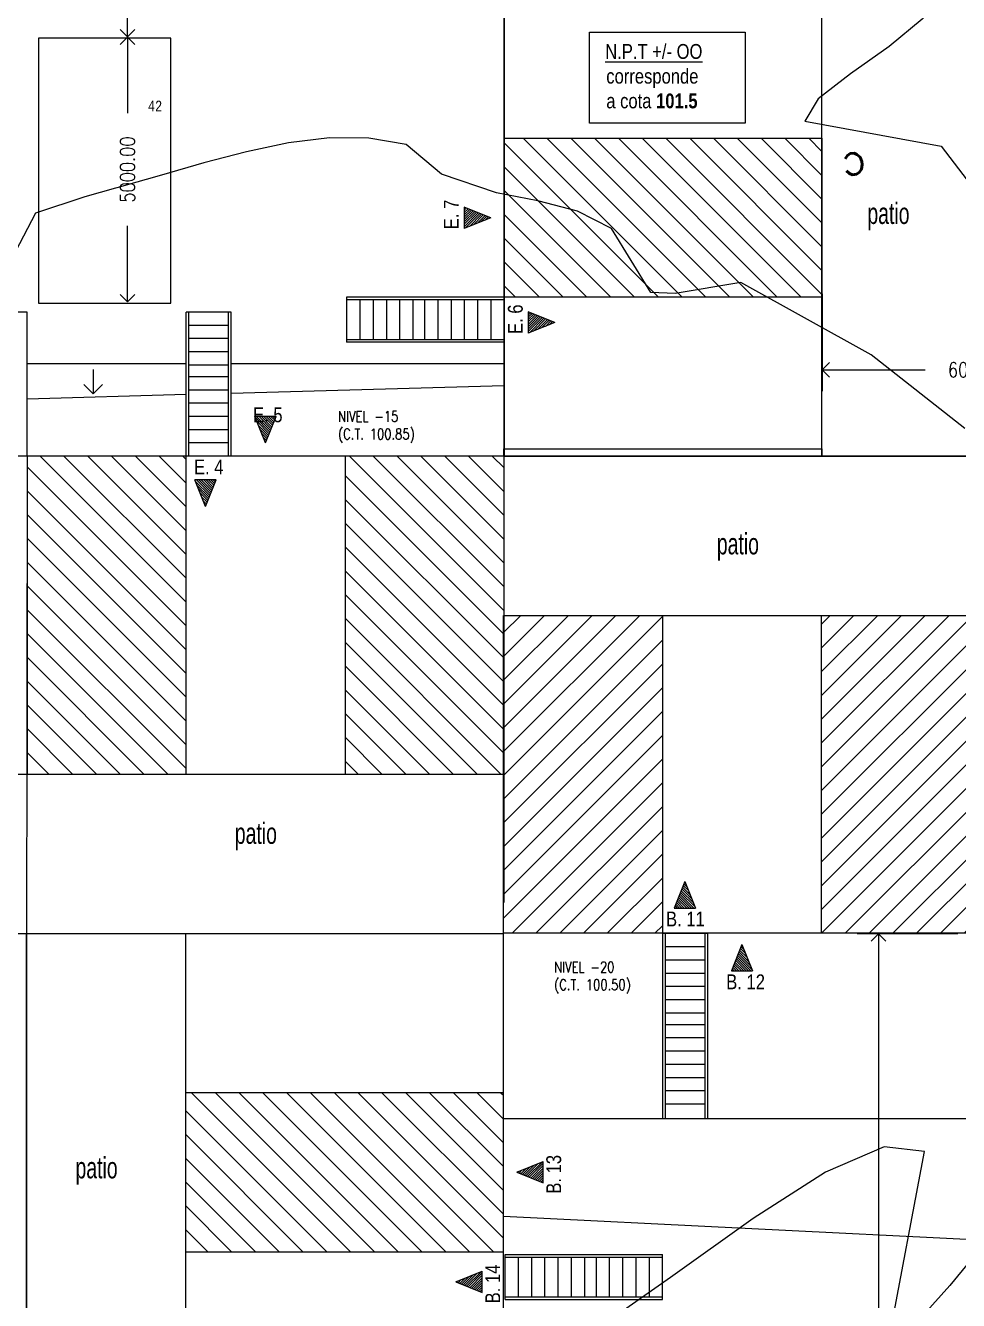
# Model space of a CAD drawing. Header units: metres. Extents: x -632 to 145, y -170 to 252.
# Drawn here: x 31.85 to 49.45, y 30.18 to 54.24 of the extents above; entities that cross this region are included whole.
import ezdxf

# ---------------------------------------------------------------- set-up
doc = ezdxf.new("R2010")
doc.units = ezdxf.units.M
doc.header["$LTSCALE"] = 5
doc.header["$MEASUREMENT"] = 0
doc.layers.get('0').update_dxf_attribs({"color": 30})
doc.layers.get('DEFPOINTS').update_dxf_attribs({"color": 210})
for name, color, linetype, lineweight in [('A-ANNO-SYMB', 3, 'Continuous', 18), ('U-ANNO-TEXT', 3, 'Continuous', 18), ('U-CONT-LEVL', 8, 'Continuous', 18), ('U-PARK-MNR', 255, 'Continuous', 13)]:
    doc.layers.add(name, color=color, linetype=linetype, lineweight=lineweight)
doc.layers.add('U-ANNO-DIMS', color=210, linetype='Continuous', lineweight=18, plot=False)
for name, color, linetype in [('U-BLDG', 7, 'Continuous'), ('U-PROP', 1, 'Continuous'), ('U-STRS', 4, 'Continuous'), ('U-TOPO-CURV', 8, 'Continuous')]:
    doc.layers.add(name, color=color, linetype=linetype)
doc.styles.add('E-ROMANS', font='romans.shx', dxfattribs={"width": 0.8})
doc.dimstyles.new('E-0001_ARW_24', dxfattribs={"dimscale": 0.001, "dimtxt": 2.4, "dimasz": 2.4, "dimexe": 1.2, "dimexo": 0.8, "dimgap": 1.2, "dimtad": 0, "dimdec": 0, "dimlfac": 1000, "dimzin": 0, "dimdsep": 46, "dimtxsty": 'E-ROMANS', "dimblk": 'OPEN90', "dimcen": 1.2, "dimclrd": 256, "dimclre": 256, "dimclrt": 256, "dimadec": 0, "dimazin": 0, "dimtfac": 1, "dimtdec": 0, "dimtmove": 1, "dimatfit": 3, "dimldrblk": 'OPEN90', "dimfxl": 1, "dimtfill": 1, "dimtolj": 1, "dimtzin": 0, "dimlwd": -1, "dimarcsym": 0})

# ---------------------------------------------------------------- blocks, each defined once
blk = doc.blocks.new('_Open90')
at = {"color": 0, "linetype": 'ByBlock', "lineweight": -2}
for p, q in [((0, 0), (-1, 0)), ((-0.5, 0.5), (0, 0)), ((0, 0), (-0.5, -0.5))]:
    blk.add_line(p, q, dxfattribs=at)
blk = doc.blocks.new('*D13')
at = {"layer": 'DEFPOINTS', "color": 0, "transparency": 16777216}
for p in [(47.944, 37.103), (49.444, 37.103), (49.444, 10.103)]:
    blk.add_point(p, dxfattribs=at)
at = {"layer": 'U-ANNO-DIMS', "color": 1, "lineweight": -2, "transparency": 16777216}
for p, q in [((49.444, 37.103), (47.544, 37.103)), ((49.444, 10.103), (47.544, 10.103))]:
    blk.add_line(p, q, dxfattribs=at)
at = {"layer": 'U-ANNO-DIMS', "color": 1, "transparency": 16777216}
for p, q in [((47.944, 36.823), (47.944, 26.864)), ((47.944, 10.383), (47.944, 24.528))]:
    blk.add_line(p, q, dxfattribs=at)
at = {"layer": 'U-ANNO-DIMS', "color": 1, "transparency": 16777216, "xscale": 0.28, "yscale": 0.28, "zscale": 0.28}
for p, rotation in [((47.944, 37.103), 90), ((47.944, 10.103), 270)]:
    blk.add_blockref('_Open90', p, dxfattribs=dict(at, rotation=rotation))
at = {"layer": 'U-ANNO-DIMS', "color": 2, "transparency": 16777216, "insert": (47.944, 25.696), "char_height": 0.28, "attachment_point": 5, "rotation": 90, "style": 'E-ROMANS', "bg_fill": 3, "box_fill_scale": 1.25, "bg_fill_color": 256, "bg_fill_true_color": 13158600, "bg_fill_transparency": 0}
blk.add_mtext('\\A1;27000.00', dxfattribs=at)
blk = doc.blocks.new('*D19')
at = {"layer": 'DEFPOINTS', "color": 0, "transparency": 16777216}
for p in [(46.879, 49.18), (52.879, 49.18), (52.879, 47.745)]:
    blk.add_point(p, dxfattribs=at)
at = {"layer": 'U-ANNO-DIMS', "color": 1, "lineweight": -2, "transparency": 16777216}
for p, q in [((46.879, 49.18), (46.879, 47.345)), ((52.879, 49.18), (52.879, 47.345))]:
    blk.add_line(p, q, dxfattribs=at)
at = {"layer": 'U-ANNO-DIMS', "color": 1, "transparency": 16777216}
for p, q in [((47.159, 47.745), (48.823, 47.745)), ((52.599, 47.745), (50.935, 47.745))]:
    blk.add_line(p, q, dxfattribs=at)
at = {"layer": 'U-ANNO-DIMS', "color": 1, "transparency": 16777216, "xscale": 0.28, "yscale": 0.28, "zscale": 0.28, "rotation": 180}
blk.add_blockref('_Open90', (46.879, 47.745), dxfattribs=at)
at = {"layer": 'U-ANNO-DIMS', "color": 1, "transparency": 16777216, "xscale": 0.28, "yscale": 0.28, "zscale": 0.28}
blk.add_blockref('_Open90', (52.879, 47.745), dxfattribs=at)
at = {"layer": 'U-ANNO-DIMS', "color": 2, "transparency": 16777216, "insert": (49.879, 47.745), "char_height": 0.28, "attachment_point": 5, "style": 'E-ROMANS', "bg_fill": 3, "box_fill_scale": 1.25, "bg_fill_color": 256, "bg_fill_true_color": 13158600, "bg_fill_transparency": 0}
blk.add_mtext('\\A1;6000.00', dxfattribs=at)
blk = doc.blocks.new('*D48')
at = {"layer": 'DEFPOINTS', "color": 0, "transparency": 16777216}
for p in [(33.34, 54.026), (33.774, 54.026), (33.34, 49.026)]:
    blk.add_point(p, dxfattribs=at)
at = {"layer": 'U-ANNO-DIMS', "color": 1, "transparency": 16777216}
for p, q in [((33.774, 53.746), (33.774, 52.587)), ((33.774, 49.306), (33.774, 50.465))]:
    blk.add_line(p, q, dxfattribs=at)
at = {"layer": 'U-ANNO-DIMS', "color": 1, "transparency": 16777216, "xscale": 0.28, "yscale": 0.28, "zscale": 0.28}
for p, rotation in [((33.774, 54.026), 90), ((33.774, 49.026), 270)]:
    blk.add_blockref('_Open90', p, dxfattribs=dict(at, rotation=rotation))
at = {"layer": 'U-ANNO-DIMS', "color": 2, "transparency": 16777216, "insert": (33.774, 51.526), "char_height": 0.28, "attachment_point": 5, "rotation": 90, "style": 'E-ROMANS', "bg_fill": 3, "box_fill_scale": 1.25, "bg_fill_color": 256, "bg_fill_true_color": 13158600, "bg_fill_transparency": 0}
blk.add_mtext('\\A1;5000.00', dxfattribs=at)
blk = doc.blocks.new('*D68')
at = {"layer": 'DEFPOINTS', "color": 0, "transparency": 16777216}
for p in [(33.34, 59.031), (33.774, 59.031), (33.34, 54.031)]:
    blk.add_point(p, dxfattribs=at)
at = {"layer": 'U-ANNO-DIMS', "color": 1, "transparency": 16777216}
for p, q in [((33.774, 58.751), (33.774, 57.592)), ((33.774, 54.311), (33.774, 55.47))]:
    blk.add_line(p, q, dxfattribs=at)
at = {"layer": 'U-ANNO-DIMS', "color": 1, "transparency": 16777216, "xscale": 0.28, "yscale": 0.28, "zscale": 0.28}
for p, rotation in [((33.774, 59.031), 90), ((33.774, 54.031), 270)]:
    blk.add_blockref('_Open90', p, dxfattribs=dict(at, rotation=rotation))
at = {"layer": 'U-ANNO-DIMS', "color": 2, "transparency": 16777216, "insert": (33.774, 56.531), "char_height": 0.28, "attachment_point": 5, "rotation": 90, "style": 'E-ROMANS', "bg_fill": 3, "box_fill_scale": 1.25, "bg_fill_color": 256, "bg_fill_true_color": 13158600, "bg_fill_transparency": 0}
blk.add_mtext('\\A1;5000.00', dxfattribs=at)

msp = doc.modelspace()

# ---------------------------------------------------------------- hatches: boundary and pattern name
at = {"layer": 'A-ANNO-SYMB'}
h = msp.add_hatch(dxfattribs=at)
h.set_pattern_fill('ANSI31', color=256, scale=0.01, angle=90, style=0)
h.set_pattern_definition([(225, (32.369535, 53.868967), (0.02245064, -0.02245064), [])])
h.paths.add_polyline_path([(40.627849, 50.614986), (40.127849, 50.414986), (40.127849, 50.814986)])
h = msp.add_hatch(dxfattribs=at)
h.set_pattern_fill('ANSI31', color=256, scale=0.01, angle=90, style=0)
h.set_pattern_definition([(225, (33.577944, 51.891698), (0.02245064, -0.02245064), [])])
h.paths.add_polyline_path([(41.836258, 48.637718), (41.336258, 48.437718), (41.336258, 48.837718)])
h = msp.add_hatch(dxfattribs=at)
h.set_pattern_fill('ANSI31', color=256, scale=0.01, style=0)
h.set_pattern_definition([(135, (39.63183, 54.6233), (-0.02245064, -0.02245064), [])])
h.paths.add_polyline_path([(36.377849, 46.364986), (36.177849, 46.864986), (36.577849, 46.864986)])
h = msp.add_hatch(dxfattribs=at)
h.set_pattern_fill('ANSI31', color=256, scale=0.01, style=0)
h.set_pattern_definition([(135, (38.49745, 53.426778), (-0.02245064, -0.02245064), [])])
h.paths.add_polyline_path([(35.243469, 45.168464), (35.043469, 45.668464), (35.443469, 45.668464)])
h = msp.add_hatch(dxfattribs=at)
h.set_pattern_fill('ANSI31', color=256, scale=0.01, angle=-180, style=0)
h.set_pattern_definition([(315, (41.03699, 29.830548), (0.02245064, 0.02245064), [])])
h.paths.add_polyline_path([(44.29097, 38.088862), (44.49097, 37.588862), (44.09097, 37.588862)])
h = msp.add_hatch(dxfattribs=at)
h.set_pattern_fill('ANSI31', color=256, scale=0.01, angle=-180, style=0)
h.set_pattern_definition([(315, (42.113652, 28.64449), (0.02245064, 0.02245064), [])])
h.paths.add_polyline_path([(45.367633, 36.902804), (45.567633, 36.402804), (45.167633, 36.402804)])
h = msp.add_hatch(dxfattribs=at)
h.set_pattern_fill('ANSI31', color=256, scale=0.01, angle=-90, style=0)
h.set_pattern_definition([(45, (49.375947, 29.348824), (-0.02245064, 0.02245064), [])])
h.paths.add_polyline_path([(41.117633, 32.602804), (41.617633, 32.802804), (41.617633, 32.402804)])
h = msp.add_hatch(dxfattribs=at)
h.set_pattern_fill('ANSI31', color=256, scale=0.01, angle=-90, style=0)
h.set_pattern_definition([(45, (48.22483, 27.2791), (-0.02245064, 0.02245064), [])])
h.paths.add_polyline_path([(39.966516, 30.533079), (40.466516, 30.733079), (40.466516, 30.333079)])
at = {"layer": 'U-BLDG'}
h = msp.add_hatch(dxfattribs=at)
h.set_pattern_fill('ANSI31', color=256, scale=0.1, angle=93.3640869, style=0)
h.set_pattern_definition([(135, (25.74016, -32.51636), (-0.2245064, -0.2245064), [])])
h.paths.add_polyline_path([(46.877849, 61.114986), (46.877849, 64.114986), (42.639101, 64.114986), (40.877849, 64.114986), (40.877849, 61.114986)])
h.paths.add_polyline_path([(46.877849, 55.114986), (46.877849, 58.114986), (43.077849, 58.114986), (40.877849, 58.114986), (40.877849, 55.114986)])
h.paths.add_polyline_path([(46.877849, 49.114986), (46.877849, 52.114986), (43.077849, 52.114986), (43.077849, 52.114986), (40.877849, 52.114986), (40.877849, 49.114986)])
h = msp.add_hatch(dxfattribs=at)
h.set_pattern_fill('ANSI31', color=256, scale=0.1, angle=3.3640869, style=0)
h.set_pattern_definition([(135, (38.01553, -32.51636), (0.2245064, 0.2245064), [])])
h.paths.add_polyline_path([(37.877849, 46.114986), (40.877849, 46.114986), (40.877849, 44.578533), (40.87784, 44.578533), (40.87784, 40.114986), (37.877849, 40.114986)])
h.paths.add_polyline_path([(31.877849, 46.114986), (34.877849, 46.114986), (34.877849, 40.114986), (31.877849, 40.114986)])
h.paths.add_polyline_path([(25.877849, 46.114986), (28.877849, 46.114986), (28.877849, 40.114986), (25.877849, 40.114986)])
h = msp.add_hatch(dxfattribs=at)
h.set_pattern_fill('ANSI31', color=256, scale=0.1, angle=3.3640869, style=0)
h.set_pattern_definition([(45, (25.72995, -32.51947), (-0.2245064, 0.2245064), [])])
h.paths.add_polyline_path([(40.867633, 43.11188), (40.867633, 37.11188), (43.867633, 37.11188), (43.867633, 43.11188)])
h.paths.add_polyline_path([(46.867633, 43.11188), (46.867633, 37.11188), (49.867633, 37.11188), (49.867633, 43.11188)])
h.paths.add_polyline_path([(52.867633, 43.11188), (52.867633, 37.11188), (55.867633, 37.11188), (55.867633, 43.11188)])
h = msp.add_hatch(dxfattribs=at)
h.set_pattern_fill('ANSI31', color=256, scale=0.1, angle=93.3640869, style=0)
h.set_pattern_definition([(135, (25.72995, -32.52854), (-0.2245064, -0.2245064), [])])
h.paths.add_polyline_path([(28.867633, 31.102804), (28.867633, 34.102804), (22.867633, 34.102804), (22.867633, 31.102804)])
h.paths.add_polyline_path([(22.867633, 28.102804), (22.867633, 25.102804), (28.867633, 25.102804), (28.867633, 28.102804)])
h.paths.add_polyline_path([(28.867633, 19.102804), (28.867633, 22.102804), (22.867633, 22.102804), (22.867633, 19.102804)])
h.paths.add_polyline_path([(28.867633, 13.102804), (28.867633, 16.102804), (22.867633, 16.102804), (22.867633, 13.102804)])
h.paths.add_polyline_path([(34.867633, 34.102804), (34.867633, 31.102804), (40.867633, 31.102804), (40.867633, 34.102804)])
h.paths.add_polyline_path([(34.867633, 28.102804), (34.867633, 25.102804), (40.867633, 25.102804), (40.867633, 28.102804)])
h.paths.add_polyline_path([(34.867633, 22.102804), (34.867633, 19.102804), (40.867633, 19.102804), (40.867633, 22.102804)])
h.paths.add_polyline_path([(40.867633, 13.102804), (40.867633, 16.102804), (34.867633, 16.102804), (34.867633, 13.102804)])

# ---------------------------------------------------------------- linework, layer by layer
at = {"layer": 'A-ANNO-SYMB'}
for p, q in [((40.127849, 50.814986), (40.127849, 50.414986)), ((40.627849, 50.614986), (40.127849, 50.814986)), ((40.627849, 50.614986), (40.127849, 50.414986)), ((41.336258, 48.837718), (41.336258, 48.437718)), ((41.836258, 48.637718), (41.336258, 48.837718)), ((41.836258, 48.637718), (41.336258, 48.437718)), ((36.577849, 46.864986), (36.177849, 46.864986)), ((36.377849, 46.364986), (36.177849, 46.864986)), ((36.377849, 46.364986), (36.577849, 46.864986)), ((35.443469, 45.668464), (35.043469, 45.668464)), ((35.243469, 45.168464), (35.043469, 45.668464)), ((35.243469, 45.168464), (35.443469, 45.668464)), ((44.29097, 38.088862), (44.09097, 37.588862)), ((44.29097, 38.088862), (44.49097, 37.588862)), ((44.09097, 37.588862), (44.49097, 37.588862)), ((45.367633, 36.902804), (45.167633, 36.402804)), ((45.367633, 36.902804), (45.567633, 36.402804)), ((45.167633, 36.402804), (45.567633, 36.402804)), ((41.117633, 32.602804), (41.617633, 32.802804)), ((41.617633, 32.402804), (41.617633, 32.802804)), ((41.117633, 32.602804), (41.617633, 32.402804)), ((39.966516, 30.533079), (40.466516, 30.733079)), ((40.466516, 30.333079), (40.466516, 30.733079)), ((39.966516, 30.533079), (40.466516, 30.333079))]:
    msp.add_line(p, q, dxfattribs=at)
at = {"layer": 'U-ANNO-DIMS'}
for p, q in [((33.122905, 47.750856), (33.122905, 47.291281)), ((33.122905, 47.291281), (32.946128, 47.468058)), ((33.122905, 47.291281), (33.299682, 47.468058))]:
    msp.add_line(p, q, dxfattribs=at)
at = {"layer": 'U-ANNO-TEXT'}
msp.add_lwpolyline([(42.491349, 54.120401), (45.431252, 54.120401), (45.431252, 52.399208), (42.491349, 52.399208)], close=True, dxfattribs=at)
at = {"layer": 'U-BLDG'}
msp.add_line((39.908964, 47.861143), (39.908963, 47.860364), dxfattribs=at)
for points in [[(46.877849, 49.114986), (40.877849, 49.114986), (40.877849, 52.114986), (46.877849, 52.114986), (46.877849, 49.114986)], [(34.877849, 40.114986), (34.877849, 46.114986), (31.877849, 46.114986), (31.877849, 40.114986), (34.877849, 40.114986)], [(40.877849, 40.114986), (40.877849, 46.114986), (37.877849, 46.114986), (37.877849, 40.114986), (40.877849, 40.114986)], [(40.867633, 37.11188), (40.867633, 43.11188), (43.867633, 43.11188), (43.867633, 37.11188), (40.867633, 37.11188)], [(46.867633, 37.11188), (46.867633, 43.11188), (49.867633, 43.11188), (49.867633, 37.11188), (46.867633, 37.11188)], [(40.867633, 34.102804), (34.867633, 34.102804), (34.867633, 31.102804), (40.867633, 31.102804), (40.867633, 34.102804)]]:
    msp.add_lwpolyline(points, dxfattribs=at)
msp.add_lwpolyline([(46.876446, 46.114986), (40.876446, 46.114986), (40.876446, 46.252808), (46.876446, 46.252808)], close=True, dxfattribs=at)
at = {"layer": 'U-CONT-LEVL'}
for p, q in [((34.877849, 47.860364), (31.877849, 47.860364)), ((40.877849, 47.860364), (35.727849, 47.860364)), ((40.877849, 47.443249), (35.727849, 47.300673)), ((34.877849, 47.277141), (31.877849, 47.194087))]:
    msp.add_line(p, q, dxfattribs=at)
at = {"layer": 'U-PARK-MNR'}
msp.add_lwpolyline([(32.090498, 49.00597), (34.590498, 49.00597), (34.590498, 54.00597), (32.090498, 54.00597)], close=True, dxfattribs=at)
at = {"layer": 'U-PROP'}
for p, q in [((40.877849, 46.114986), (40.877849, 55.114986)), ((40.877849, 37.694986), (40.877849, 46.694986)), ((49.888066, 46.114986), (22.877849, 46.114986)), ((31.876561, 46.114986), (31.867633, 36.53188)), ((40.888066, 46.114986), (49.888066, 46.114986)), ((49.867633, 37.11188), (40.867633, 37.11188))]:
    msp.add_line(p, q, dxfattribs=at)
for points in [[(46.877849, 46.114986), (46.877849, 64.114986), (40.877849, 64.114986), (40.877849, 46.114986)], [(40.877849, 46.114986), (22.877849, 46.114986), (22.877849, 40.114986), (40.877849, 40.114986)], [(40.867633, 37.11188), (40.867633, 43.11188), (58.867633, 43.11188), (58.867633, 37.11188)], [(22.867633, 37.102804), (22.867633, 28.102804), (31.867633, 28.102804), (31.867633, 37.102804)], [(40.867633, 28.102804), (40.867633, 37.102804), (31.867633, 37.102804), (31.867633, 28.102804)], [(40.867633, 10.102804), (40.867633, 37.102804), (34.867633, 37.102804), (34.867633, 10.102804)]]:
    msp.add_lwpolyline(points, close=True, dxfattribs=at)
at = {"layer": 'U-STRS'}
for p, q in [((37.907849, 49.114986), (37.907849, 48.264986)), ((40.877849, 49.114986), (37.907849, 49.114986)), ((40.877849, 49.114986), (40.877849, 48.264986)), ((40.877849, 49.064986), (37.907849, 49.064986)), ((38.157849, 49.064986), (38.157849, 48.314986)), ((38.407849, 49.064986), (38.407849, 48.314986)), ((38.657849, 49.064986), (38.657849, 48.314986)), ((38.907849, 49.064986), (38.907849, 48.314986)), ((39.157849, 49.064986), (39.157849, 48.314986)), ((39.377849, 49.064986), (39.377849, 48.314986)), ((39.627849, 49.064986), (39.627849, 48.314986)), ((39.877849, 49.064986), (39.877849, 48.314986)), ((40.127849, 49.064986), (40.127849, 48.314986)), ((40.377849, 49.064986), (40.377849, 48.314986)), ((40.627849, 49.064986), (40.627849, 48.314986)), ((31.877849, 48.834986), (31.027849, 48.834986)), ((31.877849, 46.114986), (31.877849, 48.834986)), ((34.877849, 47.834986), (34.877849, 48.834986)), ((35.727849, 48.834986), (34.877849, 48.834986)), ((34.927849, 47.834986), (34.927849, 48.834986)), ((35.677849, 48.834986), (34.927849, 48.834986)), ((35.677849, 46.114986), (35.677849, 48.834986)), ((35.727849, 46.114986), (35.727849, 48.834986)), ((35.677849, 48.584986), (34.927849, 48.584986)), ((35.677849, 48.334986), (34.927849, 48.334986)), ((39.157849, 48.314986), (37.907849, 48.314986)), ((39.157849, 48.264986), (37.907849, 48.264986)), ((40.877849, 48.314986), (39.157849, 48.314986)), ((40.877849, 48.264986), (39.157849, 48.264986)), ((35.677849, 48.084986), (34.927849, 48.084986)), ((34.877849, 46.114986), (34.877849, 47.834986)), ((35.677849, 47.834986), (34.927849, 47.834986)), ((34.927849, 46.114986), (34.927849, 47.834986)), ((35.677849, 47.614986), (34.927849, 47.614986)), ((35.677849, 47.364986), (34.927849, 47.364986)), ((35.677849, 47.114986), (34.927849, 47.114986)), ((35.677849, 46.864986), (34.927849, 46.864986)), ((35.677849, 46.614986), (34.927849, 46.614986)), ((35.677849, 46.364986), (34.927849, 46.364986)), ((31.877849, 46.114986), (31.027849, 46.114986)), ((35.727849, 46.114986), (34.877849, 46.114986)), ((43.867633, 37.11188), (43.867633, 33.61188)), ((43.867633, 37.11188), (44.717633, 37.11188)), ((43.917633, 37.11188), (43.917633, 33.61188)), ((44.667633, 37.11188), (44.667633, 35.39188)), ((44.717633, 37.11188), (44.717633, 35.39188)), ((43.917633, 36.86188), (44.667633, 36.86188)), ((43.917633, 36.61188), (44.667633, 36.61188)), ((43.917633, 36.36188), (44.667633, 36.36188)), ((43.917633, 36.11188), (44.667633, 36.11188)), ((43.917633, 35.86188), (44.667633, 35.86188)), ((43.917633, 35.61188), (44.667633, 35.61188)), ((43.917633, 35.39188), (44.667633, 35.39188)), ((44.667633, 35.39188), (44.667633, 33.61188)), ((44.717633, 35.39188), (44.717633, 33.61188)), ((43.917633, 35.14188), (44.667633, 35.14188)), ((43.917633, 34.89188), (44.667633, 34.89188)), ((43.917633, 34.64188), (44.667633, 34.64188)), ((43.917633, 34.39188), (44.667633, 34.39188)), ((43.917633, 34.14188), (44.667633, 34.14188)), ((43.917633, 33.89188), (44.667633, 33.89188)), ((43.917633, 33.61188), (43.867633, 33.61188)), ((44.717633, 33.61188), (44.667633, 33.61188)), ((40.899959, 31.048387), (42.619959, 31.048387)), ((40.899959, 30.198387), (40.899959, 31.048387)), ((42.619959, 31.048387), (43.869959, 31.048387)), ((43.869959, 30.198387), (43.869959, 31.048387)), ((40.899959, 30.998387), (42.619959, 30.998387)), ((41.149959, 30.248387), (41.149959, 30.998387)), ((41.399959, 30.248387), (41.399959, 30.998387)), ((41.649959, 30.248387), (41.649959, 30.998387)), ((41.899959, 30.248387), (41.899959, 30.998387)), ((42.149959, 30.248387), (42.149959, 30.998387)), ((42.399959, 30.248387), (42.399959, 30.998387)), ((42.619959, 30.998387), (43.869959, 30.998387)), ((42.619959, 30.248387), (42.619959, 30.998387)), ((42.869959, 30.248387), (42.869959, 30.998387)), ((43.119959, 30.248387), (43.119959, 30.998387)), ((43.369959, 30.248387), (43.369959, 30.998387)), ((43.619959, 30.248387), (43.619959, 30.998387)), ((40.899959, 30.248387), (43.869959, 30.248387)), ((40.899959, 30.198387), (43.869959, 30.198387))]:
    msp.add_line(p, q, dxfattribs=at)
at = {"layer": 'U-TOPO-CURV', "elevation": 101.5}
msp.add_lwpolyline([(49.586653, 55.269089), (48.767002, 54.363593), (48.144221, 53.845877), (47.414802, 53.330105), (46.80762, 52.86115), (46.556979, 52.440086), (49.12552, 51.964669), (49.620189, 51.326021)], dxfattribs=at)

# ---------------------------------------------------------------- texts
at = {"layer": 'U-ANNO-TEXT', "style": 'E-ROMANS'}
msp.add_text('c', height=0.6, rotation=186.5658641, dxfattribs=at).set_placement((47.687557, 51.857985))
at = {"layer": 'U-ANNO-TEXT', "attachment_point": 1, "style": 'E-ROMANS'}
for s, insert, char_height, width in [(' {\\fArial|b0|i0|c0|p34;\\LN.P.T +/- OO\\P\\l  corresponde \\P  a cota \\fArial|b1|i0|c0|p34;101.5}', (42.633602, 53.894597), 0.28, 9.3704), ('{\\fMonospac821 BT|b0|i0|c0|p49;42}', (34.156712, 52.824729), 0.2, 0.3971), ('{\\fArial Narrow|b0|i0|c0|p34;patio}', (47.734442, 50.898779), 0.4, 3.7363), ('{\\fArial|b0|i0|c0|p34;E. 5}', (36.141708, 47.036269), 0.28, 1.6507), ('{\\fArial|b0|i0|c0|p34;E. 4}', (35.026908, 46.052964), 0.28, 1.6507), ('{\\fArial Narrow|b0|i0|c0|p34;patio}', (44.893464, 44.662923), 0.4, 3.7363), ('{\\fArial Narrow|b0|i0|c0|p34;patio}', (35.797535, 39.199467), 0.4, 3.7363), ('{\\fArial|b0|i0|c0|p34;B. 11}', (43.934997, 37.521855), 0.28, 1.6507), ('{\\fArial|b0|i0|c0|p34;B. 12}', (45.070873, 36.335797), 0.28, 1.6507), ('{\\fArial Narrow|b0|i0|c0|p34;patio}', (32.791118, 32.886597), 0.4, 3.7363)]:
    msp.add_mtext(s, dxfattribs=dict(at, insert=insert, char_height=char_height, width=width))
at = {"layer": 'U-ANNO-TEXT', "char_height": 0.28, "width": 1.6507, "attachment_point": 1, "rotation": 90, "style": 'E-ROMANS'}
for s, insert in [('{\\fArial|b0|i0|c0|p34;E. 7}', (39.742011, 50.399895)), ('{\\fArial|b0|i0|c0|p34;E. 6}', (40.95042, 48.422626)), ('{\\fArial|b0|i0|c0|p34;B. 13}', (41.675803, 32.197261)), ('{\\fArial|b0|i0|c0|p34;B. 14}', (40.524687, 30.127536))]:
    msp.add_mtext(s, dxfattribs=dict(at, insert=insert))
at = {"layer": 'U-ANNO-TEXT', "char_height": 0.2, "attachment_point": 4, "style": 'E-ROMANS'}
for s, insert in [('NIVEL -15\\P(C.T. 100.85)', (37.746395, 46.667331)), ('NIVEL -20\\P(C.T. 100.50)', (41.823212, 36.273609))]:
    msp.add_mtext(s, dxfattribs=dict(at, insert=insert))

# ---------------------------------------------------------------- next in the draw order: dimensions: what is measured, and where the dimension line sits
at = {"layer": 'U-ANNO-DIMS'}
for base, p1, p2, angle, override, picture, middle in [((33.773677, 54.026109), (33.340498, 49.026109), (33.340498, 54.026109), 90, {"dimscale": 1, "dimtxt": 0.28, "dimasz": 0.28, "dimexe": 0.1, "dimexo": 0, "dimgap": 0.4, "dimtad": 0, "dimdec": 2, "dimzin": 1, "dimtxsty": 'E-ROMANS', "dimcen": 0.1, "dimse1": 1, "dimse2": 1, "dimclrd": 1, "dimclre": 250, "dimclrt": 2, "dimtdec": 2, "dimtmove": 2, "dimtzin": 1}, '*D48', (33.773677, 51.526109)), ((52.879253, 47.745379), (46.879253, 49.179605), (52.879253, 49.179605), 0, {"dimscale": 1, "dimtxt": 0.28, "dimasz": 0.28, "dimexe": 0.4, "dimexo": 0, "dimgap": 0.4, "dimtad": 0, "dimdec": 2, "dimzin": 1, "dimtxsty": 'E-ROMANS', "dimcen": 0.1, "dimclrd": 1, "dimclre": 1, "dimclrt": 2, "dimtdec": 0, "dimtmove": 1, "dimtzin": 1}, '*D19', (49.879253, 47.745379))]:
    dim = msp.add_linear_dim(base=base, p1=p1, p2=p2, angle=angle, dimstyle='E-0001_ARW_24', override=override, dxfattribs=at)
    dim.commit()
    dim.dimension.update_dxf_attribs({"geometry": picture, "text_midpoint": middle})
dim = msp.add_linear_dim(base=(47.944177, 37.102804), p1=(49.444177, 10.102804), p2=(49.444177, 37.102804), angle=90, dimstyle='E-0001_ARW_24', override={"dimscale": 1, "dimtxt": 0.28, "dimasz": 0.28, "dimexe": 0.4, "dimexo": 0, "dimgap": 0.4, "dimtad": 0, "dimdec": 2, "dimzin": 1, "dimtxsty": 'E-ROMANS', "dimcen": 0.1, "dimclrd": 1, "dimclre": 1, "dimclrt": 2, "dimtdec": 0, "dimtmove": 1, "dimtzin": 1}, dxfattribs=at)
dim.commit()
dim.dimension.update_dxf_attribs({"geometry": '*D13', "text_midpoint": (47.944177, 25.696285), "dimtype": 160})

# ---------------------------------------------------------------- next in the draw order: linework, layer by layer
at = {"layer": 'U-CONT-LEVL'}
for p, q in [((60.54905, 33.61188), (40.867633, 33.61188)), ((40.867633, 31.770101), (60.54905, 30.804741))]:
    msp.add_line(p, q, dxfattribs=at)
at = {"layer": 'U-TOPO-CURV'}
for points, elevation in [([(49.575791, 46.637317), (47.803276, 48.027524), (45.343795, 49.396542), (44.108523, 49.184182), (43.647527, 49.205393), (42.903734, 50.409956), (42.264315, 50.743215), (41.517403, 50.933485), (40.734771, 51.084121), (39.697039, 51.435454), (39.033909, 51.9983), (38.327248, 52.12015), (37.582006, 52.121643), (36.808203, 52.02747), (36.015861, 51.862324), (35.214999, 51.650897), (34.415639, 51.417882), (32.969278, 51.012094), (32.037917, 50.69933), (31.660634, 49.979473)], 101.5), ([(48.154507, 29.494111), (48.811092, 32.995617), (48.051399, 33.08233), (46.946901, 32.603465), (45.576681, 31.726193), (44.019824, 30.617687), (42.355414, 29.445119)], 101), ([(49.842379, 31.140003), (49.290505, 30.466646), (48.79981, 29.918594)], 101)]:
    msp.add_lwpolyline(points, dxfattribs=dict(at, elevation=elevation))

# ---------------------------------------------------------------- next in the draw order: dimensions: what is measured, and where the dimension line sits
at = {"layer": 'U-ANNO-DIMS'}
dim = msp.add_linear_dim(base=(33.773677, 59.030993), p1=(33.340498, 54.030993), p2=(33.340498, 59.030993), angle=90, dimstyle='E-0001_ARW_24', override={"dimscale": 1, "dimtxt": 0.28, "dimasz": 0.28, "dimexe": 0.1, "dimexo": 0, "dimgap": 0.4, "dimtad": 0, "dimdec": 2, "dimzin": 1, "dimtxsty": 'E-ROMANS', "dimcen": 0.1, "dimse1": 1, "dimse2": 1, "dimclrd": 1, "dimclre": 250, "dimclrt": 2, "dimtdec": 2, "dimtmove": 2, "dimtzin": 1}, dxfattribs=at)
dim.commit()
dim.dimension.update_dxf_attribs({"geometry": '*D68', "text_midpoint": (33.773677, 56.530993)})

doc.saveas('drawing.dxf')
